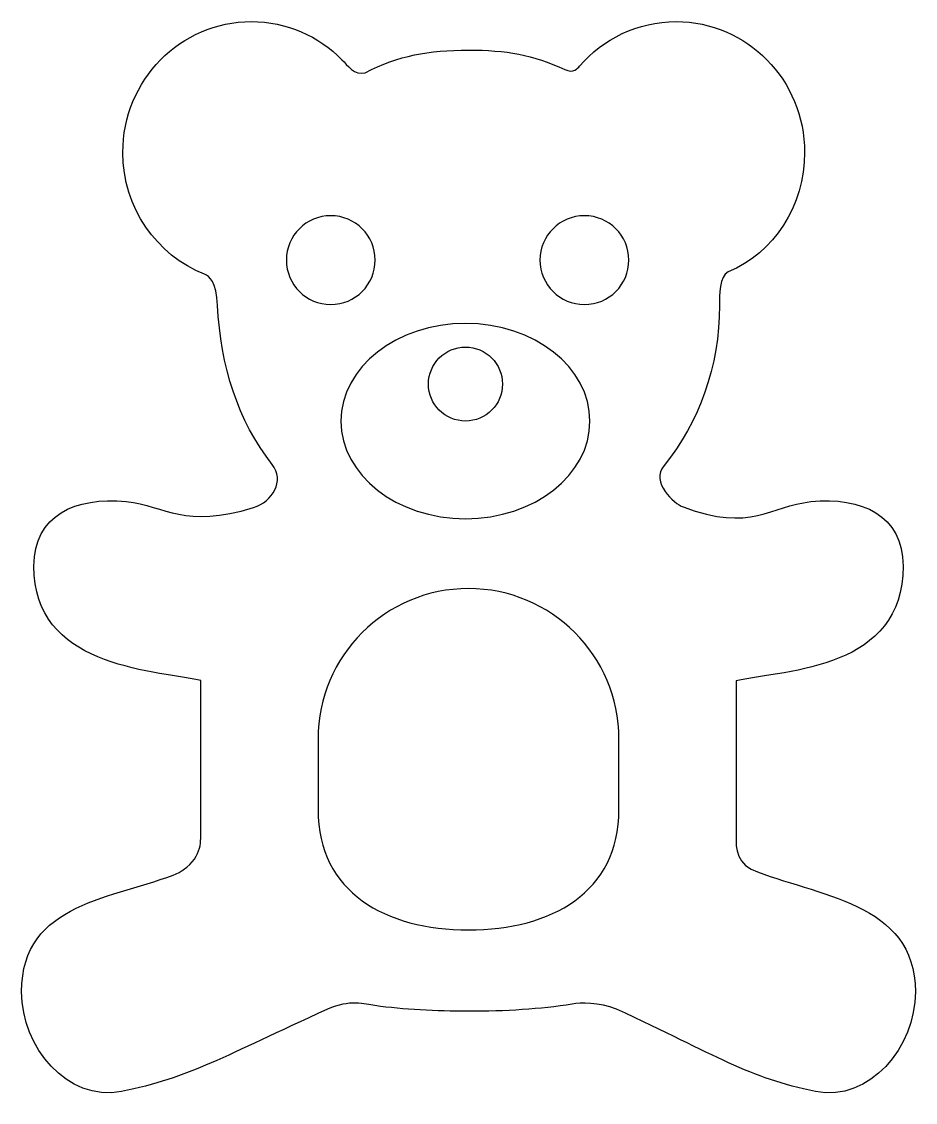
# Model space of a CAD drawing. Header units: centimetres. Extents: x -9 to 9, y -11 to 10.8.
import ezdxf

# ---------------------------------------------------------------- set-up
doc = ezdxf.new("R2010")
doc.units = ezdxf.units.CM
doc.header["$MEASUREMENT"] = 0
doc.layers.add('Layer 1', color=7, linetype='Continuous')

msp = doc.modelspace()

# ---------------------------------------------------------------- linework, layer by layer
at = {"layer": 'Layer 1'}
msp.add_ellipse((-0.06102, 3.49013), major_axis=(0, 0.74583), ratio=1, dxfattribs=at)
for points, knots in [([(5.69644, -6.28837), (5.33743, -6.09565), (5.39268, -5.74825), (5.39268, -5.53044), (5.39268, -5.53044), (5.39268, -5.53044), (5.39268, -2.48731), (5.39268, -2.48731), (5.39268, -2.48731), (6.44288, -2.27283), (8.75414, -2.25313), (8.75414, -0.17726), (8.75414, -0.17726), (8.75414, 0.84852), (7.91727, 1.22416), (6.89668, 1.12037), (6.89668, 1.12037), (6.08284, 1.03767), (5.70007, 0.49453), (4.32138, 1.01307), (4.32138, 1.01307), (4.14662, 1.07878), (3.65903, 1.50888), (3.93819, 1.84916), (3.93819, 1.84916), (4.65187, 2.71922), (5.05446, 3.85351), (5.05446, 5.07497), (5.05446, 5.07497), (5.05446, 5.27464), (5.05277, 5.6747), (5.23182, 5.74941), (5.23182, 5.74941), (6.15, 6.13266), (6.77094, 7.08373), (6.77094, 8.1589), (6.77094, 8.1589), (6.77094, 9.61471), (5.61169, 10.795), (4.18186, 10.795), (4.18186, 10.795), (3.40671, 10.795), (2.71123, 10.44789), (2.23669, 9.89822), (2.23669, 9.89822), (2.19516, 9.85004), (2.12093, 9.75006), (1.93903, 9.82858), (1.93903, 9.82858), (1.29499, 10.13156), (0.75602, 10.22139), (-0.00009, 10.22139), (-0.00009, 10.22139), (-0.81218, 10.22139), (-1.40236, 10.11185), (-2.08236, 9.76535), (-2.08236, 9.76535), (-2.29696, 9.6997), (-2.44276, 9.92077), (-2.54885, 10.02807), (-2.54885, 10.02807), (-3.0168, 10.50194), (-3.66132, 10.795), (-4.37343, 10.795), (-4.37343, 10.795), (-5.80332, 10.795), (-6.96263, 9.61477), (-6.96263, 8.15888), (-6.96263, 8.15888), (-6.96263, 7.04121), (-6.27936, 6.0861), (-5.31494, 5.70266), (-5.31494, 5.70266), (-5.22173, 5.6656), (-5.07767, 5.55377), (-5.05464, 5.07494), (-5.05464, 5.07494), (-4.99643, 3.86394), (-4.64261, 2.74827), (-3.95366, 1.86878), (-3.95366, 1.86878), (-3.69814, 1.54271), (-3.94435, 1.1218), (-4.32887, 1.00295), (-4.32887, 1.00295), (-5.7315, 0.56934), (-6.08574, 1.03674), (-6.89662, 1.1204), (-6.89662, 1.1204), (-7.91708, 1.2257), (-8.75408, 0.84856), (-8.75408, -0.17723), (-8.75408, -0.17723), (-8.75408, -2.19724), (-6.44349, -2.26917), (-5.3928, -2.48063), (-5.3928, -2.48063), (-5.3928, -2.48063), (-5.3928, -5.53041), (-5.3928, -5.53041), (-5.3928, -5.53041), (-5.3928, -5.7542), (-5.36149, -6.06763), (-5.8281, -6.35592), (-5.8281, -6.35592), (-7.13123, -6.89296), (-9.00162, -6.93443), (-9.00162, -8.75809), (-9.00162, -8.75809), (-9.00162, -9.86778), (-8.08126, -10.98133), (-6.99237, -10.76734), (-6.99237, -10.76734), (-5.62825, -10.49936), (-4.91222, -10.04653), (-2.8424, -9.10979), (-2.8424, -9.10979), (-2.39664, -8.90668), (-2.08212, -9.00854), (-1.88638, -9.03598), (-1.88638, -9.03598), (-1.29923, -9.11843), (-0.66359, -9.15035), (-0.00015, -9.15035), (-0.00015, -9.15035), (0.74115, -9.15035), (1.44757, -9.11057), (2.09034, -9.00491), (2.09034, -9.00491), (2.25259, -8.97825), (2.63197, -8.96296), (2.98029, -9.10453), (2.98029, -9.10453), (5.00024, -10.04477), (5.64844, -10.49682), (6.99238, -10.76734), (6.99238, -10.76734), (8.08024, -10.98629), (9.00163, -9.86778), (9.00163, -8.75809), (9.00163, -8.75809), (9.00174, -6.93452), (6.99721, -6.8323), (5.69644, -6.28837)], [0, 0, 0, 0, 0.02702703, 0.02702703, 0.02702703, 0.02702703, 0.05405405, 0.05405405, 0.05405405, 0.05405405, 0.08108108, 0.08108108, 0.08108108, 0.08108108, 0.10810811, 0.10810811, 0.10810811, 0.10810811, 0.13513514, 0.13513514, 0.13513514, 0.13513514, 0.16216216, 0.16216216, 0.16216216, 0.16216216, 0.18918919, 0.18918919, 0.18918919, 0.18918919, 0.21621622, 0.21621622, 0.21621622, 0.21621622, 0.24324324, 0.24324324, 0.24324324, 0.24324324, 0.27027027, 0.27027027, 0.27027027, 0.27027027, 0.2972973, 0.2972973, 0.2972973, 0.2972973, 0.32432432, 0.32432432, 0.32432432, 0.32432432, 0.35135135, 0.35135135, 0.35135135, 0.35135135, 0.37837838, 0.37837838, 0.37837838, 0.37837838, 0.40540541, 0.40540541, 0.40540541, 0.40540541, 0.43243243, 0.43243243, 0.43243243, 0.43243243, 0.45945946, 0.45945946, 0.45945946, 0.45945946, 0.48648649, 0.48648649, 0.48648649, 0.48648649, 0.51351351, 0.51351351, 0.51351351, 0.51351351, 0.54054054, 0.54054054, 0.54054054, 0.54054054, 0.56756757, 0.56756757, 0.56756757, 0.56756757, 0.59459459, 0.59459459, 0.59459459, 0.59459459, 0.62162162, 0.62162162, 0.62162162, 0.62162162, 0.64864865, 0.64864865, 0.64864865, 0.64864865, 0.67567568, 0.67567568, 0.67567568, 0.67567568, 0.7027027, 0.7027027, 0.7027027, 0.7027027, 0.72972973, 0.72972973, 0.72972973, 0.72972973, 0.75675676, 0.75675676, 0.75675676, 0.75675676, 0.78378378, 0.78378378, 0.78378378, 0.78378378, 0.81081081, 0.81081081, 0.81081081, 0.81081081, 0.83783784, 0.83783784, 0.83783784, 0.83783784, 0.86486486, 0.86486486, 0.86486486, 0.86486486, 0.89189189, 0.89189189, 0.89189189, 0.89189189, 0.91891892, 0.91891892, 0.91891892, 0.91891892, 0.94594595, 0.94594595, 0.94594595, 0.94594595, 1, 1, 1, 1]), ([(-3.66918, 5.98884), (-3.66918, 6.4832), (-3.26858, 6.88393), (-2.77415, 6.88393), (-2.77415, 6.88393), (-2.27985, 6.88393), (-1.879, 6.48321), (-1.879, 5.98884), (-1.879, 5.98884), (-1.879, 5.49447), (-2.27985, 5.09375), (-2.77415, 5.09375), (-2.77415, 5.09375), (-3.26858, 5.09381), (-3.66918, 5.49454), (-3.66918, 5.98884)], [0, 0, 0, 0, 0.2, 0.2, 0.2, 0.2, 0.4, 0.4, 0.4, 0.4, 0.6, 0.6, 0.6, 0.6, 1, 1, 1, 1]), ([(2.33522, 5.09381), (1.84086, 5.09381), (1.44013, 5.49453), (1.44013, 5.9889), (1.44013, 5.9889), (1.44013, 6.48327), (1.84085, 6.88399), (2.33522, 6.88399), (2.33522, 6.88399), (2.82959, 6.88399), (3.23031, 6.48327), (3.23031, 5.9889), (3.23031, 5.9889), (3.23031, 5.49453), (2.82959, 5.09381), (2.33522, 5.09381)], [0, 0, 0, 0, 0.2, 0.2, 0.2, 0.2, 0.4, 0.4, 0.4, 0.4, 0.6, 0.6, 0.6, 0.6, 1, 1, 1, 1]), ([(2.44633, 2.74423), (2.44633, 1.65782), (1.32383, 0.77694), (-0.06109, 0.77694), (-0.06109, 0.77694), (-1.44576, 0.77694), (-2.56845, 1.65782), (-2.56845, 2.74423), (-2.56845, 2.74423), (-2.56845, 3.83076), (-1.44583, 4.71152), (-0.06109, 4.71152), (-0.06109, 4.71152), (1.32377, 4.71153), (2.44633, 3.83076), (2.44633, 2.74423)], [0, 0, 0, 0, 0.2, 0.2, 0.2, 0.2, 0.4, 0.4, 0.4, 0.4, 0.6, 0.6, 0.6, 0.6, 1, 1, 1, 1]), ([(3.02901, -5.0842), (3.02901, -6.75704), (1.67281, -7.50826), (0.00009, -7.50826), (0.00009, -7.50826), (-1.67281, -7.50826), (-3.02889, -6.75704), (-3.02889, -5.0842), (-3.02889, -5.0842), (-3.02889, -5.0842), (-3.02889, -3.65987), (-3.02889, -3.65987), (-3.02889, -3.65987), (-3.02889, -1.98703), (-1.67275, -0.63095), (0.00009, -0.63095), (0.00009, -0.63095), (1.67287, -0.63095), (3.02901, -1.98709), (3.02901, -3.65987), (3.02901, -3.65987), (3.02901, -3.65987), (3.02901, -5.0842), (3.02901, -5.0842)], [0, 0, 0, 0, 0.14285714, 0.14285714, 0.14285714, 0.14285714, 0.28571429, 0.28571429, 0.28571429, 0.28571429, 0.42857143, 0.42857143, 0.42857143, 0.42857143, 0.57142857, 0.57142857, 0.57142857, 0.57142857, 0.71428571, 0.71428571, 0.71428571, 0.71428571, 1, 1, 1, 1])]:
    msp.add_open_spline(points, degree=3, knots=knots, dxfattribs=at)

doc.saveas('drawing.dxf')
